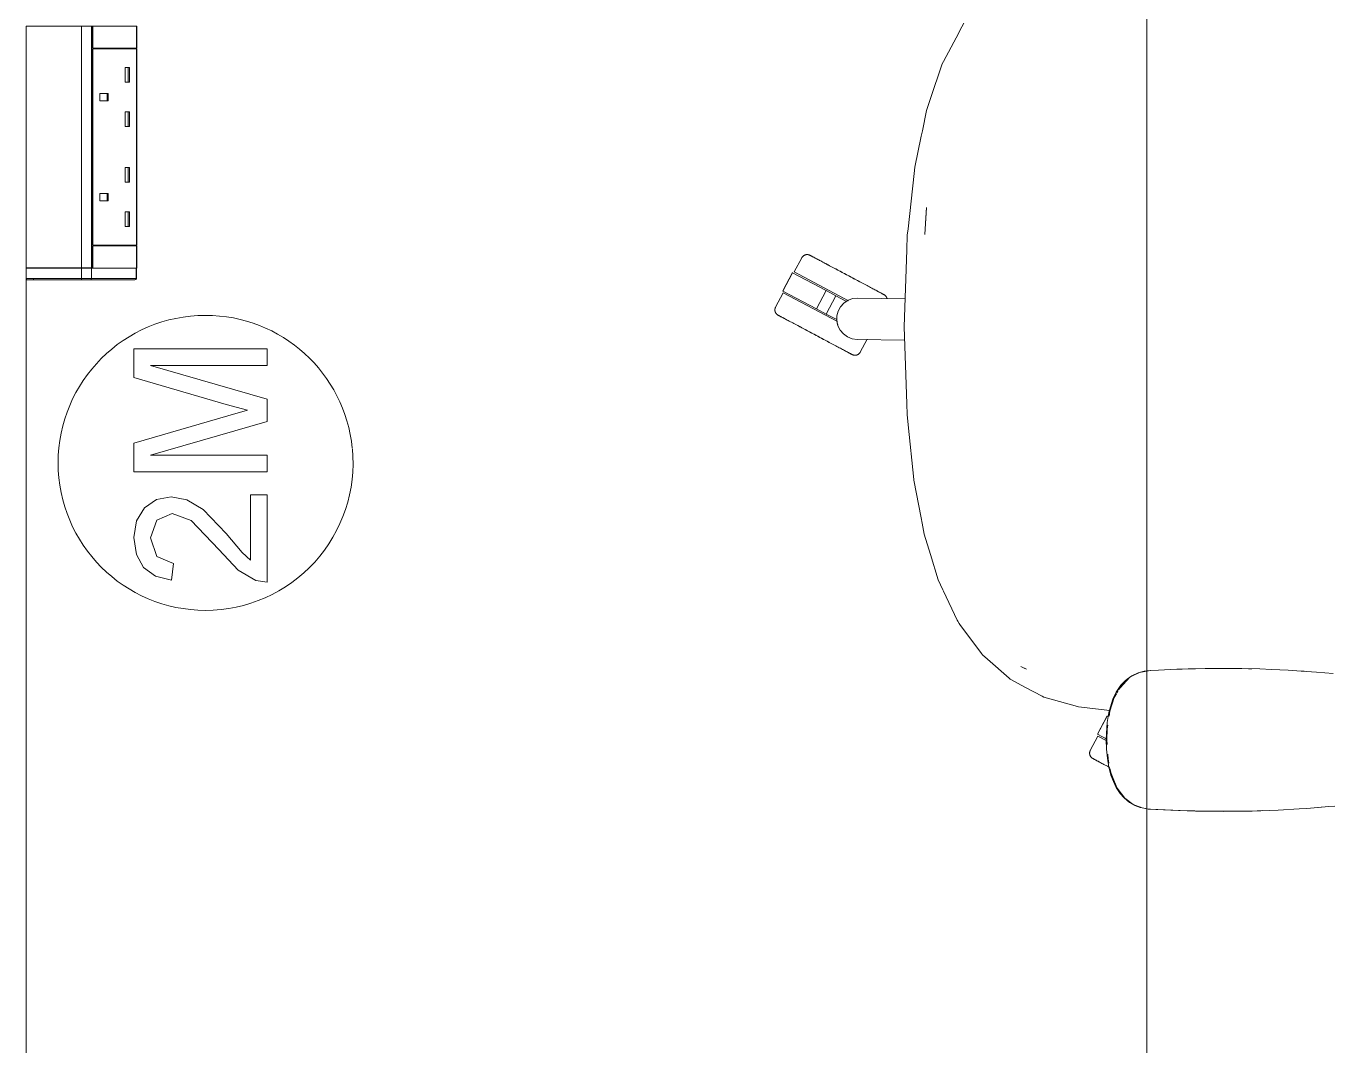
# Model space of a CAD drawing. Header units: millimetres. Extents: x 155927 to 295199, y -4084 to 97293.
# Drawn here: x 164921 to 165805, y 9940 to 10631 of the extents above; entities that cross this region are included whole.
import ezdxf

# ---------------------------------------------------------------- set-up
doc = ezdxf.new("R2010")
doc.units = ezdxf.units.MM
doc.header["$MEASUREMENT"] = 0
doc.layers.add('G-IMPT', color=8, linetype='CONTINUOUS', lineweight=9)
doc.layers.add('I-FURN', color=8, linetype='CONTINUOUS', lineweight=9)

msp = doc.modelspace()

# ---------------------------------------------------------------- linework, layer by layer
at = {"layer": 'G-IMPT'}
for p, q in [((165553.24, 10626.63), (165542.94, 10607.12)), ((165553.24, 10626.63), (165553.97, 10628.01)), ((165556.68, 10633.14), (165553.97, 10628.01)), ((165533.92, 10581.38), (165542.07, 10605.46)), ((165542.94, 10607.12), (165542.07, 10605.46)), ((165528.53, 10560.12), (165531.4, 10573.94)), ((165533.92, 10581.38), (165531.4, 10573.94)), ((165527.77, 10556.44), (165523.42, 10535.49)), ((165527.77, 10556.44), (165528.53, 10560.12)), ((165518.8, 10493.63), (165522.93, 10531.08)), ((165523.42, 10535.49), (165522.93, 10531.08)), ((165530.2, 10489.79), (165531.45, 10508.07)), ((165531.45, 10508.07), (165530.84, 10501.13)), ((165530.2, 10489.79), (165530.84, 10501.13)), ((165518, 10479.32), (165518.32, 10489.26)), ((165518.8, 10493.63), (165518.32, 10489.26)), ((165518, 10479.32), (165516.29, 10427.14)), ((165516.29, 10427.14), (165517.91, 10374.97)), ((165517.91, 10374.97), (165518.13, 10367.71)), ((165518.87, 10360.65), (165518.13, 10367.71)), ((165522.69, 10323.65), (165518.87, 10360.65)), ((165522.69, 10323.65), (165522.78, 10323.19)), ((165527.64, 10297.81), (165522.78, 10323.19)), ((165527.64, 10297.81), (165528.35, 10294.15)), ((165529.81, 10286.55), (165528.35, 10294.15)), ((165534, 10272.94), (165529.81, 10286.55)), ((165539.32, 10255.67), (165534, 10272.94)), ((165539.32, 10255.67), (165542.51, 10248.9)), ((165542.94, 10247.98), (165542.51, 10248.9)), ((165552.21, 10228.34), (165542.94, 10247.98)), ((165552.21, 10228.34), (165552.63, 10227.63)), ((165553.57, 10226.06), (165552.63, 10227.63)), ((165554.03, 10225.29), (165553.57, 10226.06)), ((165554.03, 10225.29), (165568.6, 10205.79)), ((165568.6, 10205.79), (165569.33, 10204.82)), ((165572.59, 10201.95), (165569.33, 10204.82)), ((165572.59, 10201.95), (165587.37, 10188.93)), ((165595.34, 10196.96), (165599.23, 10195)), ((165595.34, 10196.96), (165597.64, 10195.78)), ((165597.64, 10195.78), (165599.23, 10195)), ((165678.9, 10193.67), (165674.95, 10192.6)), ((165675.79, 10192.8), (165680.83, 10193.74)), ((165680.83, 10193.91), (165678.9, 10193.67)), ((165680.83, 10193.74), (165683.13, 10194.17)), ((165682.91, 10194.17), (165680.83, 10193.91)), ((165688.57, 10194.45), (165682.91, 10194.17)), ((165688.57, 10194.45), (165701.13, 10195.07)), ((165704.68, 10195.19), (165701.13, 10195.07)), ((165720.35, 10195.57), (165704.68, 10195.19)), ((165708.72, 10195.28), (165711.4, 10195.39)), ((165713.62, 10195.39), (165711.4, 10195.39)), ((165720.35, 10195.57), (165724.86, 10195.62)), ((165724.86, 10195.62), (165739.57, 10195.61)), ((165745.04, 10195.54), (165739.57, 10195.61)), ((165745.04, 10195.54), (165757.35, 10195.25)), ((165751.82, 10195.41), (165749.74, 10195.41)), ((165765.23, 10194.95), (165757.35, 10195.25)), ((165765.23, 10194.95), (165776.54, 10194.41)), ((165785.41, 10193.85), (165776.54, 10194.41)), ((165785.41, 10193.85), (165795.69, 10193.12)), ((165787.45, 10193.72), (165785.55, 10193.81)), ((165787.45, 10193.72), (165788.87, 10193.58)), ((165807.09, 10192.14), (165795.69, 10193.12)), ((165587.37, 10188.93), (165588.04, 10188.35)), ((165598.47, 10182.76), (165588.04, 10188.35)), ((165661.7, 10181.13), (165663.58, 10184.29)), ((165662.39, 10182.2), (165669.29, 10189.59)), ((165666.08, 10187.28), (165663.21, 10184.23)), ((165663.58, 10184.29), (165669.29, 10189.59)), ((165663.8, 10183.82), (165666.88, 10187.36)), ((165666.08, 10187.28), (165667.4, 10188.41)), ((165669.29, 10189.59), (165666.88, 10187.36)), ((165670.62, 10190.62), (165667.4, 10188.41)), ((165671.53, 10190.7), (165669.29, 10189.59)), ((165670.62, 10190.62), (165674.95, 10192.6)), ((165671.53, 10190.7), (165675.79, 10192.8)), ((165609.71, 10176.75), (165598.47, 10182.76)), ((165610.82, 10176.16), (165609.71, 10176.75)), ((165632.17, 10170.15), (165610.82, 10176.16)), ((165655.59, 10166.59), (165658.62, 10175.99)), ((165657.76, 10174.77), (165659.96, 10179.4)), ((165658.62, 10175.99), (165660.09, 10178.44)), ((165659.96, 10179.4), (165660.77, 10180.78)), ((165660.37, 10178.91), (165661.23, 10180.35)), ((165663.21, 10184.23), (165660.77, 10180.78)), ((165662.39, 10182.2), (165663.67, 10183.67)), ((165632.17, 10170.15), (165634.43, 10169.51)), ((165655.71, 10167.1), (165634.43, 10169.51)), ((165656.02, 10169.68), (165655.04, 10165.75)), ((165655.13, 10163.3), (165655.59, 10166.59)), ((165656.02, 10169.68), (165657.76, 10174.77)), ((165653.35, 10151.68), (165653.92, 10158.99)), ((165655.04, 10165.75), (165653.92, 10158.99)), ((165653.35, 10151.68), (165653.26, 10147.17)), ((165653.86, 10154.33), (165653.63, 10147.17)), ((165653.86, 10154.33), (165654.26, 10157.12)), ((165653.26, 10147.17), (165653.44, 10140.83)), ((165654, 10134.68), (165653.44, 10140.83)), ((165653.82, 10144.06), (165653.63, 10147.17)), ((165654, 10134.68), (165655, 10128.75)), ((165654.42, 10134.34), (165654.22, 10137.55)), ((165655.03, 10131.36), (165654.42, 10134.34)), ((165656.43, 10123.27), (165655, 10128.75)), ((165656.46, 10124.38), (165655.75, 10127.85)), ((165656.43, 10123.27), (165658.02, 10118.93)), ((165656.46, 10124.38), (165658.79, 10118.76)), ((165660, 10114.86), (165658.02, 10118.93)), ((165660.63, 10114.36), (165658.79, 10118.76)), ((165660, 10114.86), (165662.66, 10110.81)), ((165665.84, 10107.58), (165660.63, 10114.36)), ((165662.66, 10110.81), (165665.32, 10107.77)), ((165669.06, 10104.7), (165665.32, 10107.77)), ((165671.47, 10103.41), (165665.84, 10107.58)), ((165672.5, 10102.74), (165669.06, 10104.7)), ((165677.66, 10101), (165671.47, 10103.41)), ((165672.5, 10102.74), (165676.14, 10101.35)), ((165677.49, 10100.98), (165676.14, 10101.35)), ((165677.49, 10100.98), (165679.88, 10100.53)), ((165677.66, 10101), (165680.83, 10100.52)), ((165681.53, 10100.28), (165679.88, 10100.53)), ((165702.1, 10099.23), (165681.53, 10100.28)), ((165703.31, 10099.19), (165681.53, 10100.28)), ((165681.53, 10100.28), (165683.13, 10100.17)), ((165703.31, 10099.19), (165683.13, 10100.17)), ((165723.5, 10098.73), (165702.1, 10099.23)), ((165713.66, 10098.89), (165702.1, 10099.23)), ((165702.1, 10099.23), (165703.31, 10099.19)), ((165723.5, 10098.73), (165703.31, 10099.19)), ((165743.68, 10098.77), (165713.66, 10098.89)), ((165723.5, 10098.73), (165713.66, 10098.89)), ((165713.66, 10098.89), (165732.89, 10098.69)), ((165721.46, 10098.75), (165719.55, 10098.82)), ((165723.5, 10098.77), (165721.46, 10098.75)), ((165743.68, 10098.77), (165723.5, 10098.73)), ((165743.68, 10098.77), (165732.89, 10098.69)), ((165743.68, 10098.77), (165752.1, 10098.94)), ((165763.86, 10099.33), (165752.1, 10098.94)), ((165757.04, 10099.08), (165755.54, 10099.06)), ((165758.97, 10099.19), (165757.04, 10099.08)), ((165763.86, 10099.33), (165769.88, 10099.58)), ((165784.02, 10100.39), (165769.88, 10099.58)), ((165789.11, 10100.72), (165784.02, 10100.39)), ((165789.11, 10100.72), (165804.17, 10101.97)), ((165797.29, 10101.37), (165798.97, 10101.54)), ((165804.17, 10101.97), (165808.3, 10102.31))]:
    msp.add_line(p, q, dxfattribs=at)
at = {"layer": 'I-FURN'}
for p, q in [((165680.83, 9382.71), (165680.83, 10982.71)), ((165680.83, 10982.71), (165680.83, 9382.71)), ((164920.82, 10467.14), (164920.82, 10631.04)), ((164920.83, 10631.04), (164920.83, 10467.14)), ((164920.83, 10631.04), (164958.29, 10631.04)), ((164958.29, 10631.04), (164958.29, 10467.14)), ((164958.29, 10631.04), (164965.21, 10631.04)), ((164965.21, 10631.04), (164965.21, 10467.14)), ((164965.84, 10631.04), (164965.21, 10631.04)), ((164965.84, 10616.08), (164965.84, 10631.04)), ((164966.04, 10631.08), (164966.04, 10616.08)), ((164995.87, 10631.08), (164966.04, 10631.08)), ((164995.67, 10631.04), (164995.67, 10467.14)), ((164995.87, 10616.08), (164995.87, 10631.08)), ((164965.84, 10482.58), (164965.84, 10615.58)), ((164966.04, 10616.08), (164995.87, 10616.08)), ((164966.04, 10615.58), (164966.04, 10482.58)), ((164995.87, 10615.58), (164966.04, 10615.58)), ((164995.49, 10615.58), (164995.49, 10616.08)), ((164995.87, 10482.58), (164995.87, 10615.58)), ((164990.84, 10602.97), (164987.98, 10602.97)), ((164987.98, 10602.97), (164987.98, 10592.97)), ((164990.1, 10602.97), (164990.1, 10592.97)), ((164990.84, 10602.97), (164990.84, 10592.97)), ((164990.84, 10592.97), (164987.98, 10592.97)), ((164970.77, 10580.47), (164970.77, 10585.47)), ((164970.77, 10585.47), (164976.5, 10585.47)), ((164975.77, 10585.47), (164975.77, 10580.47)), ((164976.5, 10585.47), (164976.5, 10580.47)), ((164976.5, 10580.47), (164970.77, 10580.47)), ((164990.84, 10572.97), (164987.98, 10572.97)), ((164987.98, 10572.97), (164987.98, 10562.97)), ((164990.1, 10572.97), (164990.1, 10562.97)), ((164990.84, 10572.97), (164990.84, 10562.97)), ((164990.84, 10562.97), (164987.98, 10562.97)), ((164990.84, 10535.18), (164987.98, 10535.18)), ((164987.98, 10535.18), (164987.98, 10525.18)), ((164990.1, 10535.18), (164990.1, 10525.18)), ((164990.84, 10535.18), (164990.84, 10525.18)), ((164990.84, 10525.18), (164987.98, 10525.18)), ((164976.5, 10517.68), (164970.77, 10517.68)), ((164970.77, 10517.68), (164970.77, 10512.68)), ((164976.5, 10512.68), (164970.77, 10512.68)), ((164975.77, 10517.68), (164975.77, 10512.68)), ((164976.5, 10517.68), (164976.5, 10512.68)), ((164990.84, 10505.18), (164987.98, 10505.18)), ((164987.98, 10505.18), (164987.98, 10495.18)), ((164990.1, 10505.18), (164990.1, 10495.18)), ((164990.84, 10505.18), (164990.84, 10495.18)), ((164990.84, 10495.18), (164987.98, 10495.18)), ((164965.84, 10467.14), (164965.84, 10482.08)), ((164995.87, 10482.58), (164966.04, 10482.58)), ((164966.04, 10482.08), (164966.04, 10467.08)), ((164995.87, 10482.08), (164966.04, 10482.08)), ((164995.49, 10482.08), (164995.49, 10482.58)), ((164995.87, 10467.08), (164995.87, 10482.08)), ((165448.97, 10475.94), (165449.12, 10475.99)), ((165449.12, 10475.99), (165449.28, 10476.04)), ((165449.28, 10476.04), (165449.43, 10476.08)), ((165449.43, 10476.08), (165449.59, 10476.12)), ((165449.59, 10476.12), (165449.75, 10476.15)), ((165449.75, 10476.15), (165449.91, 10476.17)), ((165449.91, 10476.17), (165450.07, 10476.19)), ((165450.07, 10476.19), (165450.23, 10476.2)), ((165450.23, 10476.2), (165450.39, 10476.2)), ((165450.39, 10476.2), (165450.55, 10476.2)), ((165450.55, 10476.2), (165450.71, 10476.19)), ((165450.71, 10476.19), (165450.87, 10476.17)), ((165450.87, 10476.17), (165451.03, 10476.15)), ((165451.03, 10476.15), (165451.19, 10476.12)), ((165451.19, 10476.12), (165451.35, 10476.09)), ((165451.35, 10476.09), (165451.51, 10476.05)), ((165451.51, 10476.05), (165451.66, 10476)), ((165451.66, 10476), (165451.81, 10475.95)), ((164958.29, 10467.14), (164920.83, 10467.14)), ((164965.21, 10467.14), (164958.29, 10467.14)), ((164965.21, 10467.14), (164965.84, 10467.14)), ((165446.84, 10474.06), (165441.69, 10464.38)), ((165446.84, 10474.06), (165446.92, 10474.2)), ((165446.92, 10474.2), (165447, 10474.34)), ((165447, 10474.34), (165447.09, 10474.48)), ((165447.09, 10474.48), (165447.19, 10474.61)), ((165447.19, 10474.61), (165447.29, 10474.73)), ((165447.29, 10474.73), (165447.39, 10474.86)), ((165447.39, 10474.86), (165447.5, 10474.97)), ((165447.5, 10474.97), (165447.62, 10475.09)), ((165447.62, 10475.09), (165447.74, 10475.2)), ((165447.74, 10475.2), (165447.86, 10475.3)), ((165447.86, 10475.3), (165447.99, 10475.4)), ((165447.99, 10475.4), (165448.12, 10475.49)), ((165448.12, 10475.49), (165448.25, 10475.58)), ((165448.25, 10475.58), (165448.39, 10475.67)), ((165448.39, 10475.67), (165448.53, 10475.74)), ((165448.53, 10475.74), (165448.68, 10475.81)), ((165448.68, 10475.81), (165448.82, 10475.88)), ((165448.82, 10475.88), (165448.97, 10475.94)), ((165451.81, 10475.95), (165451.96, 10475.89)), ((165451.96, 10475.89), (165452.11, 10475.82)), ((165452.11, 10475.82), (165452.25, 10475.75)), ((165452.25, 10475.75), (165452.29, 10475.73)), ((165452.29, 10475.73), (165452.31, 10475.72)), ((165452.3, 10475.73), (165452.29, 10475.73)), ((165452.34, 10475.7), (165452.3, 10475.73)), ((165452.31, 10475.72), (165452.37, 10475.69)), ((165452.42, 10475.66), (165452.34, 10475.7)), ((165452.37, 10475.69), (165452.47, 10475.63)), ((165452.54, 10475.6), (165452.42, 10475.66)), ((165452.47, 10475.63), (165452.61, 10475.56)), ((165452.71, 10475.51), (165452.54, 10475.6)), ((165452.61, 10475.56), (165452.79, 10475.46)), ((165452.91, 10475.4), (165452.71, 10475.51)), ((165452.79, 10475.46), (165453.01, 10475.35)), ((165453.15, 10475.28), (165452.91, 10475.4)), ((165453.01, 10475.35), (165453.27, 10475.21)), ((165453.43, 10475.13), (165453.15, 10475.28)), ((165453.27, 10475.21), (165453.57, 10475.05)), ((165453.74, 10474.96), (165453.43, 10475.13)), ((165453.57, 10475.05), (165453.9, 10474.87)), ((165454.1, 10474.77), (165453.74, 10474.96)), ((165453.9, 10474.87), (165454.28, 10474.68)), ((165454.49, 10474.56), (165454.1, 10474.77)), ((165454.28, 10474.68), (165454.69, 10474.46)), ((165454.92, 10474.33), (165454.49, 10474.56)), ((165454.69, 10474.46), (165455.13, 10474.22)), ((165455.39, 10474.08), (165454.92, 10474.33)), ((165455.13, 10474.22), (165455.61, 10473.96)), ((165455.89, 10473.82), (165455.39, 10474.08)), ((165455.61, 10473.96), (165456.13, 10473.69)), ((165456.43, 10473.53), (165455.89, 10473.82)), ((165456.13, 10473.69), (165456.68, 10473.4)), ((165456.99, 10473.23), (165456.43, 10473.53)), ((165456.68, 10473.4), (165457.27, 10473.09)), ((165457.6, 10472.91), (165456.99, 10473.23)), ((165458.23, 10472.57), (165457.6, 10472.91)), ((165458.89, 10472.22), (165458.23, 10472.57)), ((165459.59, 10471.85), (165458.89, 10472.22)), ((165460.31, 10471.47), (165459.59, 10471.85)), ((165461.06, 10471.07), (165460.31, 10471.47)), ((165461.84, 10470.66), (165461.06, 10471.07)), ((165462.64, 10470.23), (165461.84, 10470.66)), ((165463.46, 10469.79), (165462.64, 10470.23)), ((165463.01, 10470.03), (165463.85, 10469.59)), ((165464.31, 10469.34), (165463.46, 10469.79)), ((165463.85, 10469.59), (165464.7, 10469.13)), ((165465.18, 10468.88), (165464.31, 10469.34)), ((165464.7, 10469.13), (165465.58, 10468.66)), ((165466.06, 10468.41), (165465.18, 10468.88)), ((165465.58, 10468.66), (165466.48, 10468.19)), ((165466.97, 10467.93), (165466.06, 10468.41)), ((165466.48, 10468.19), (165467.39, 10467.7)), ((165467.89, 10467.44), (165466.97, 10467.93)), ((165467.39, 10467.7), (165468.32, 10467.21)), ((165468.83, 10466.94), (165467.89, 10467.44)), ((165468.32, 10467.21), (165469.27, 10466.71)), ((164920.82, 10460.02), (164920.82, 10467.02)), ((164920.83, 10460.02), (164920.83, 10467.02)), ((164920.83, 10467.02), (164958.29, 10467.02)), ((164920.83, 10460.02), (164920.83, 9627.71)), ((164920.83, 9627.71), (164920.83, 10460.02)), ((164920.83, 10460.02), (164958.29, 10460.02)), ((164921.83, 10459.02), (164921.82, 10459.02)), ((164958.85, 10459.02), (164921.83, 10459.02)), ((164921.83, 10459.02), (164925.82, 10459.02)), ((164925.82, 10460.02), (164925.82, 10459.02)), ((164925.82, 10459.02), (164964.39, 10459.02)), ((164958.29, 10460.02), (164958.29, 10467.02)), ((164958.29, 10467.02), (164965.21, 10467.02)), ((164958.29, 10460.02), (164965.21, 10460.02)), ((164964.39, 10459.02), (164958.85, 10459.02)), ((164966.04, 10467.08), (164963.59, 10467.08)), ((164994.67, 10459.02), (164964.39, 10459.02)), ((164994.67, 10459.02), (164964.39, 10459.02)), ((164965.21, 10460.02), (164965.21, 10467.02)), ((164965.21, 10467.02), (164995.49, 10467.02)), ((164965.21, 10460.02), (164995.49, 10460.02)), ((164966.04, 10467.08), (164995.87, 10467.08)), ((164995.3, 10459.24), (164995.33, 10459.26)), ((164995.49, 10460.02), (164995.49, 10467.02)), ((164995.49, 10467.02), (164995.67, 10467.02)), ((164995.49, 10460.02), (164995.67, 10460.02)), ((164995.67, 10467.02), (164995.67, 10460.02)), ((164995.67, 10467.02), (164995.67, 10460.02)), ((164995.67, 10467.02), (164995.67, 10460.02)), ((165440.4, 10463.93), (165433.83, 10451.57)), ((165434, 10451.48), (165440.57, 10463.84)), ((165440.57, 10463.84), (165463.28, 10451.77)), ((165478.44, 10444.84), (165441.69, 10464.38)), ((165469.78, 10466.43), (165468.83, 10466.94)), ((165469.27, 10466.71), (165470.22, 10466.2)), ((165470.74, 10465.92), (165469.78, 10466.43)), ((165470.22, 10466.2), (165471.19, 10465.68)), ((165471.72, 10465.4), (165470.74, 10465.92)), ((165471.19, 10465.68), (165472.17, 10465.16)), ((165472.7, 10464.88), (165471.72, 10465.4)), ((165472.17, 10465.16), (165473.16, 10464.64)), ((165473.69, 10464.35), (165472.7, 10464.88)), ((165473.16, 10464.64), (165474.15, 10464.11)), ((165474.69, 10463.82), (165473.69, 10464.35)), ((165474.15, 10464.11), (165475.15, 10463.58)), ((165475.69, 10463.29), (165474.69, 10463.82)), ((165475.15, 10463.58), (165476.15, 10463.04)), ((165476.7, 10462.75), (165475.69, 10463.29)), ((165476.15, 10463.04), (165477.16, 10462.51)), ((165477.7, 10462.22), (165476.7, 10462.75)), ((165477.16, 10462.51), (165478.16, 10461.97)), ((165478.71, 10461.69), (165477.7, 10462.22)), ((165478.16, 10461.97), (165479.17, 10461.44)), ((165479.71, 10461.15), (165478.71, 10461.69)), ((165479.17, 10461.44), (165480.17, 10460.91)), ((165480.71, 10460.62), (165479.71, 10461.15)), ((165480.17, 10460.91), (165481.17, 10460.38)), ((165481.7, 10460.09), (165480.71, 10460.62)), ((165481.17, 10460.38), (165482.16, 10459.85)), ((165482.69, 10459.57), (165481.7, 10460.09)), ((165482.16, 10459.85), (165483.14, 10459.33)), ((165483.67, 10459.05), (165482.69, 10459.57)), ((165483.14, 10459.33), (165484.12, 10458.81)), ((165484.64, 10458.53), (165483.67, 10459.05)), ((165484.12, 10458.81), (165485.08, 10458.3)), ((165485.59, 10458.02), (165484.64, 10458.53)), ((165485.08, 10458.3), (165486.03, 10457.79)), ((165434.18, 10450.25), (165429.03, 10440.57)), ((165456.7, 10439.41), (165434, 10451.48)), ((165470.9, 10430.73), (165434.18, 10450.25)), ((165456.7, 10439.41), (165463.28, 10451.77)), ((165463.28, 10451.77), (165469.92, 10448.24)), ((165486.54, 10457.52), (165485.59, 10458.02)), ((165486.03, 10457.79), (165486.97, 10457.29)), ((165487.47, 10457.03), (165486.54, 10457.52)), ((165486.97, 10457.29), (165487.89, 10456.8)), ((165488.38, 10456.54), (165487.47, 10457.03)), ((165487.89, 10456.8), (165488.8, 10456.32)), ((165489.28, 10456.06), (165488.38, 10456.54)), ((165490.15, 10455.6), (165489.28, 10456.06)), ((165491.01, 10455.14), (165490.15, 10455.6)), ((165491.85, 10454.7), (165491.01, 10455.14)), ((165492.66, 10454.27), (165491.85, 10454.7)), ((165493.45, 10453.85), (165492.66, 10454.27)), ((165494.21, 10453.44), (165493.45, 10453.85)), ((165494.94, 10453.05), (165494.21, 10453.44)), ((165495.65, 10452.68), (165494.94, 10453.05)), ((165496.33, 10452.32), (165495.65, 10452.68)), ((165496.98, 10451.97), (165496.33, 10452.32)), ((165497.59, 10451.64), (165496.98, 10451.97)), ((165498.18, 10451.33), (165497.59, 10451.64)), ((165497.86, 10451.5), (165498.43, 10451.2)), ((165498.73, 10451.04), (165498.18, 10451.33)), ((165498.43, 10451.2), (165498.97, 10450.91)), ((165499.24, 10450.77), (165498.73, 10451.04)), ((165498.97, 10450.91), (165499.47, 10450.65)), ((165499.73, 10450.51), (165499.24, 10450.77)), ((165499.47, 10450.65), (165499.94, 10450.4)), ((165500.17, 10450.27), (165499.73, 10450.51)), ((165499.94, 10450.4), (165500.37, 10450.17)), ((165500.58, 10450.05), (165500.17, 10450.27)), ((165500.37, 10450.17), (165500.76, 10449.96)), ((165500.96, 10449.86), (165500.58, 10450.05)), ((165500.76, 10449.96), (165501.11, 10449.77)), ((165501.29, 10449.68), (165500.96, 10449.86)), ((165501.11, 10449.77), (165501.43, 10449.6)), ((165501.59, 10449.52), (165501.29, 10449.68)), ((165501.43, 10449.6), (165501.71, 10449.45)), ((165501.85, 10449.38), (165501.59, 10449.52)), ((165501.71, 10449.45), (165501.95, 10449.33)), ((165463.35, 10435.88), (165469.92, 10448.24)), ((165469.92, 10448.24), (165477.06, 10444.44)), ((165471.48, 10437.85), (165473.1, 10440.81)), ((165473.1, 10440.81), (165475.38, 10443.3)), ((165475.38, 10443.3), (165478.19, 10445.17)), ((165478.19, 10445.17), (165481.37, 10446.31)), ((165481.37, 10446.31), (165484.72, 10446.66)), ((165484.72, 10446.66), (165516.91, 10446.09)), ((165502.07, 10449.27), (165501.85, 10449.38)), ((165501.95, 10449.33), (165502.15, 10449.22)), ((165502.25, 10449.17), (165502.07, 10449.27)), ((165502.15, 10449.22), (165502.32, 10449.13)), ((165502.39, 10449.1), (165502.25, 10449.17)), ((165502.32, 10449.13), (165502.44, 10449.07)), ((165502.49, 10449.04), (165502.39, 10449.1)), ((165502.44, 10449.07), (165502.52, 10449.02)), ((165502.55, 10449.01), (165502.49, 10449.04)), ((165502.52, 10449.02), (165502.56, 10449)), ((165502.57, 10449), (165502.55, 10449.01)), ((165502.56, 10449), (165502.57, 10449)), ((165502.57, 10449), (165502.71, 10448.92)), ((165502.71, 10448.92), (165502.85, 10448.84)), ((165502.85, 10448.84), (165502.98, 10448.75)), ((165502.98, 10448.75), (165503.11, 10448.65)), ((165503.11, 10448.65), (165503.24, 10448.55)), ((165503.24, 10448.55), (165503.36, 10448.45)), ((165503.36, 10448.45), (165503.48, 10448.34)), ((165503.48, 10448.34), (165503.59, 10448.22)), ((165503.59, 10448.22), (165503.7, 10448.1)), ((165503.7, 10448.1), (165503.8, 10447.98)), ((165503.8, 10447.98), (165503.9, 10447.85)), ((165503.9, 10447.85), (165504, 10447.72)), ((165504, 10447.72), (165504.08, 10447.59)), ((165504.08, 10447.59), (165504.17, 10447.45)), ((165504.17, 10447.45), (165504.25, 10447.31)), ((165504.25, 10447.31), (165504.32, 10447.16)), ((165504.32, 10447.16), (165504.38, 10447.02)), ((165504.38, 10447.02), (165504.44, 10446.87)), ((165504.44, 10446.87), (165504.5, 10446.72)), ((165504.5, 10446.72), (165504.55, 10446.56)), ((165504.55, 10446.56), (165504.59, 10446.41)), ((165504.59, 10446.41), (165504.62, 10446.25)), ((165428.56, 10438.83), (165428.57, 10438.99)), ((165428.56, 10438.66), (165428.56, 10438.83)), ((165428.56, 10438.5), (165428.56, 10438.66)), ((165428.57, 10438.34), (165428.56, 10438.5)), ((165428.57, 10438.99), (165428.59, 10439.15)), ((165428.59, 10438.18), (165428.57, 10438.34)), ((165428.59, 10439.15), (165428.61, 10439.31)), ((165428.61, 10438.02), (165428.59, 10438.18)), ((165428.61, 10439.31), (165428.64, 10439.47)), ((165428.64, 10437.86), (165428.61, 10438.02)), ((165428.64, 10439.47), (165428.67, 10439.62)), ((165428.68, 10437.71), (165428.64, 10437.86)), ((165428.67, 10439.62), (165428.71, 10439.78)), ((165428.72, 10437.55), (165428.68, 10437.71)), ((165428.71, 10439.78), (165428.76, 10439.93)), ((165428.77, 10437.4), (165428.72, 10437.55)), ((165428.76, 10439.93), (165428.81, 10440.09)), ((165428.82, 10437.25), (165428.77, 10437.4)), ((165428.81, 10440.09), (165428.87, 10440.23)), ((165428.88, 10437.1), (165428.82, 10437.25)), ((165428.87, 10440.23), (165428.94, 10440.38)), ((165428.95, 10436.95), (165428.88, 10437.1)), ((165428.94, 10440.38), (165429.01, 10440.53)), ((165429.02, 10436.8), (165428.95, 10436.95)), ((165429.01, 10440.53), (165429.03, 10440.57)), ((165429.1, 10436.66), (165429.02, 10436.8)), ((165429.18, 10436.53), (165429.1, 10436.66)), ((165429.27, 10436.39), (165429.18, 10436.53)), ((165429.36, 10436.26), (165429.27, 10436.39)), ((165429.46, 10436.13), (165429.36, 10436.26)), ((165429.56, 10436.01), (165429.46, 10436.13)), ((165429.67, 10435.89), (165429.56, 10436.01)), ((165429.79, 10435.78), (165429.67, 10435.89)), ((165429.9, 10435.67), (165429.79, 10435.78)), ((165430.03, 10435.56), (165429.9, 10435.67)), ((165430.15, 10435.46), (165430.03, 10435.56)), ((165430.28, 10435.37), (165430.15, 10435.46)), ((165430.42, 10435.28), (165430.28, 10435.37)), ((165430.56, 10435.19), (165430.42, 10435.28)), ((165430.7, 10435.11), (165430.56, 10435.19)), ((165430.74, 10435.09), (165430.7, 10435.11)), ((165430.7, 10435.11), (165430.7, 10435.11)), ((165430.7, 10435.11), (165430.72, 10435.1)), ((165430.72, 10435.1), (165430.78, 10435.07)), ((165430.83, 10435.05), (165430.74, 10435.09)), ((165430.78, 10435.07), (165430.88, 10435.02)), ((165430.95, 10434.98), (165430.83, 10435.05)), ((165430.88, 10435.02), (165431.02, 10434.94)), ((165431.11, 10434.89), (165430.95, 10434.98)), ((165431.02, 10434.94), (165431.2, 10434.85)), ((165431.31, 10434.79), (165431.11, 10434.89)), ((165431.2, 10434.85), (165431.42, 10434.73)), ((165431.55, 10434.66), (165431.31, 10434.79)), ((165431.42, 10434.73), (165431.68, 10434.59)), ((165431.83, 10434.51), (165431.55, 10434.66)), ((165431.68, 10434.59), (165431.97, 10434.44)), ((165432.15, 10434.34), (165431.83, 10434.51)), ((165431.97, 10434.44), (165432.31, 10434.26)), ((165432.5, 10434.15), (165432.15, 10434.34)), ((165432.31, 10434.26), (165432.68, 10434.06)), ((165432.9, 10433.94), (165432.5, 10434.15)), ((165432.68, 10434.06), (165433.09, 10433.84)), ((165433.33, 10433.72), (165432.9, 10433.94)), ((165433.09, 10433.84), (165433.54, 10433.6)), ((165433.79, 10433.47), (165433.33, 10433.72)), ((165433.54, 10433.6), (165434.02, 10433.35)), ((165434.29, 10433.2), (165433.79, 10433.47)), ((165434.02, 10433.35), (165434.54, 10433.07)), ((165434.83, 10432.92), (165434.29, 10433.2)), ((165434.54, 10433.07), (165435.09, 10432.78)), ((165435.4, 10432.61), (165434.83, 10432.92)), ((165435.09, 10432.78), (165435.67, 10432.47)), ((165435.67, 10432.47), (165436.29, 10432.14)), ((165436.29, 10432.14), (165436.94, 10431.8)), ((165436.94, 10431.8), (165437.61, 10431.44)), ((165463.35, 10435.88), (165456.7, 10439.41)), ((165470.49, 10432.08), (165463.35, 10435.88)), ((165470.56, 10431.22), (165470.62, 10434.59)), ((165470.62, 10434.59), (165471.48, 10437.85)), ((165437.61, 10431.44), (165438.32, 10431.06)), ((165438.32, 10431.06), (165439.06, 10430.67)), ((165439.06, 10430.67), (165439.82, 10430.27)), ((165439.82, 10430.27), (165440.61, 10429.85)), ((165440.61, 10429.85), (165441.42, 10429.41)), ((165441.42, 10429.41), (165442.25, 10428.97)), ((165442.25, 10428.97), (165443.11, 10428.52)), ((165443.11, 10428.52), (165443.99, 10428.05)), ((165443.99, 10428.05), (165444.88, 10427.57)), ((165445.37, 10427.31), (165444.47, 10427.79)), ((165444.88, 10427.57), (165445.8, 10427.09)), ((165446.3, 10426.82), (165445.37, 10427.31)), ((165445.8, 10427.09), (165446.73, 10426.59)), ((165447.23, 10426.32), (165446.3, 10426.82)), ((165446.73, 10426.59), (165447.67, 10426.09)), ((165448.18, 10425.82), (165447.23, 10426.32)), ((165447.67, 10426.09), (165448.63, 10425.58)), ((165449.15, 10425.3), (165448.18, 10425.82)), ((165448.63, 10425.58), (165449.6, 10425.07)), ((165450.12, 10424.79), (165449.15, 10425.3)), ((165449.6, 10425.07), (165450.57, 10424.55)), ((165451.11, 10424.26), (165450.12, 10424.79)), ((165450.57, 10424.55), (165451.56, 10424.02)), ((165452.1, 10423.74), (165451.11, 10424.26)), ((165451.56, 10424.02), (165452.56, 10423.49)), ((165453.09, 10423.21), (165452.1, 10423.74)), ((165452.56, 10423.49), (165453.55, 10422.96)), ((165454.1, 10422.67), (165453.09, 10423.21)), ((165453.55, 10422.96), (165454.56, 10422.43)), ((165471.31, 10427.93), (165470.56, 10431.22)), ((165472.82, 10424.92), (165471.31, 10427.93)), ((165475.02, 10422.35), (165472.82, 10424.92)), ((165455.1, 10422.14), (165454.1, 10422.67)), ((165454.56, 10422.43), (165455.56, 10421.89)), ((165456.11, 10421.6), (165455.1, 10422.14)), ((165455.56, 10421.89), (165456.57, 10421.36)), ((165457.11, 10421.07), (165456.11, 10421.6)), ((165456.57, 10421.36), (165457.57, 10420.82)), ((165458.11, 10420.54), (165457.11, 10421.07)), ((165457.57, 10420.82), (165458.57, 10420.29)), ((165459.11, 10420.01), (165458.11, 10420.54)), ((165458.57, 10420.29), (165459.57, 10419.76)), ((165460.11, 10419.48), (165459.11, 10420.01)), ((165459.57, 10419.76), (165460.56, 10419.24)), ((165461.09, 10418.95), (165460.11, 10419.48)), ((165460.56, 10419.24), (165461.55, 10418.71)), ((165462.07, 10418.43), (165461.09, 10418.95)), ((165461.55, 10418.71), (165462.52, 10418.19)), ((165463.04, 10417.92), (165462.07, 10418.43)), ((165462.52, 10418.19), (165463.48, 10417.68)), ((165464, 10417.41), (165463.04, 10417.92)), ((165463.48, 10417.68), (165464.43, 10417.18)), ((165464.94, 10416.91), (165464, 10417.41)), ((165464.43, 10417.18), (165465.37, 10416.68)), ((165465.87, 10416.41), (165464.94, 10416.91)), ((165465.37, 10416.68), (165466.29, 10416.19)), ((165466.79, 10415.93), (165465.87, 10416.41)), ((165466.29, 10416.19), (165467.2, 10415.71)), ((165467.68, 10415.45), (165466.79, 10415.93)), ((165467.2, 10415.71), (165468.09, 10415.23)), ((165468.56, 10414.98), (165467.68, 10415.45)), ((165468.09, 10415.23), (165468.96, 10414.77)), ((165469.42, 10414.53), (165468.56, 10414.98)), ((165468.96, 10414.77), (165469.8, 10414.32)), ((165470.25, 10414.08), (165469.42, 10414.53)), ((165469.8, 10414.32), (165470.63, 10413.88)), ((165477.76, 10420.39), (165475.02, 10422.35)), ((165480.89, 10419.14), (165477.76, 10420.39)), ((165484.23, 10418.67), (165480.89, 10419.14)), ((165516.57, 10418.11), (165484.23, 10418.67)), ((165486.42, 10410.05), (165491.12, 10418.89)), ((165084.39, 10412.27), (164993.98, 10412.27)), ((164993.98, 10412.27), (164993.98, 10392.83)), ((165084.39, 10400.97), (165084.39, 10412.27)), ((165470.63, 10413.88), (165471.43, 10413.46)), ((165471.43, 10413.46), (165472.2, 10413.04)), ((165472.2, 10413.04), (165472.95, 10412.65)), ((165472.95, 10412.65), (165473.68, 10412.26)), ((165473.68, 10412.26), (165474.37, 10411.89)), ((165474.37, 10411.89), (165475.03, 10411.54)), ((165475.03, 10411.54), (165475.67, 10411.2)), ((165475.67, 10411.2), (165476.27, 10410.88)), ((165476.58, 10410.72), (165476, 10411.03)), ((165476.27, 10410.88), (165476.84, 10410.58)), ((165477.13, 10410.42), (165476.58, 10410.72)), ((165476.84, 10410.58), (165477.37, 10410.3)), ((165477.65, 10410.15), (165477.13, 10410.42)), ((165477.37, 10410.3), (165477.87, 10410.03)), ((165478.13, 10409.89), (165477.65, 10410.15)), ((165477.87, 10410.03), (165478.34, 10409.78)), ((165478.58, 10409.66), (165478.13, 10409.89)), ((165478.34, 10409.78), (165478.77, 10409.55)), ((165478.99, 10409.44), (165478.58, 10409.66)), ((165478.77, 10409.55), (165479.16, 10409.34)), ((165479.36, 10409.24), (165478.99, 10409.44)), ((165479.16, 10409.34), (165479.52, 10409.16)), ((165479.7, 10409.06), (165479.36, 10409.24)), ((165479.52, 10409.16), (165479.84, 10408.99)), ((165479.99, 10408.9), (165479.7, 10409.06)), ((165479.84, 10408.99), (165480.12, 10408.84)), ((165480.25, 10408.77), (165479.99, 10408.9)), ((165480.12, 10408.84), (165480.36, 10408.71)), ((165480.47, 10408.65), (165480.25, 10408.77)), ((165480.36, 10408.71), (165480.56, 10408.6)), ((165480.65, 10408.55), (165480.47, 10408.65)), ((165480.56, 10408.6), (165480.72, 10408.52)), ((165480.79, 10408.48), (165480.65, 10408.55)), ((165480.72, 10408.52), (165480.84, 10408.45)), ((165480.89, 10408.43), (165480.79, 10408.48)), ((165480.84, 10408.45), (165480.92, 10408.41)), ((165480.95, 10408.39), (165480.89, 10408.43)), ((165480.92, 10408.41), (165480.97, 10408.39)), ((165480.97, 10408.38), (165480.95, 10408.39)), ((165480.97, 10408.39), (165480.97, 10408.38)), ((165481.01, 10408.36), (165480.97, 10408.38)), ((165481.15, 10408.29), (165481.01, 10408.36)), ((165481.3, 10408.23), (165481.15, 10408.29)), ((165481.45, 10408.17), (165481.3, 10408.23)), ((165481.6, 10408.11), (165481.45, 10408.17)), ((165481.76, 10408.07), (165481.6, 10408.11)), ((165481.91, 10408.03), (165481.76, 10408.07)), ((165482.07, 10407.99), (165481.91, 10408.03)), ((165482.23, 10407.96), (165482.07, 10407.99)), ((165482.39, 10407.94), (165482.23, 10407.96)), ((165482.55, 10407.92), (165482.39, 10407.94)), ((165482.71, 10407.91), (165482.55, 10407.92)), ((165482.87, 10407.91), (165482.71, 10407.91)), ((165483.03, 10407.92), (165482.87, 10407.91)), ((165483.19, 10407.93), (165483.03, 10407.92)), ((165483.35, 10407.94), (165483.19, 10407.93)), ((165483.51, 10407.96), (165483.35, 10407.94)), ((165483.67, 10407.99), (165483.51, 10407.96)), ((165483.83, 10408.03), (165483.67, 10407.99)), ((165483.99, 10408.07), (165483.83, 10408.03)), ((165484.14, 10408.12), (165483.99, 10408.07)), ((165484.29, 10408.17), (165484.14, 10408.12)), ((165484.44, 10408.23), (165484.29, 10408.17)), ((165484.59, 10408.3), (165484.44, 10408.23)), ((165484.73, 10408.37), (165484.59, 10408.3)), ((165484.87, 10408.45), (165484.73, 10408.37)), ((165485.01, 10408.53), (165484.87, 10408.45)), ((165485.15, 10408.62), (165485.01, 10408.53)), ((165485.28, 10408.71), (165485.15, 10408.62)), ((165485.4, 10408.81), (165485.28, 10408.71)), ((165485.53, 10408.92), (165485.4, 10408.81)), ((165485.65, 10409.03), (165485.53, 10408.92)), ((165485.76, 10409.14), (165485.65, 10409.03)), ((165485.87, 10409.26), (165485.76, 10409.14)), ((165485.97, 10409.38), (165485.87, 10409.26)), ((165486.07, 10409.51), (165485.97, 10409.38)), ((165486.17, 10409.64), (165486.07, 10409.51)), ((165486.26, 10409.77), (165486.17, 10409.64)), ((165486.34, 10409.91), (165486.26, 10409.77)), ((165486.42, 10410.05), (165486.34, 10409.91)), ((165084.39, 10378.26), (165005.28, 10400.97)), ((165005.28, 10400.97), (165084.39, 10400.97)), ((164993.98, 10392.83), (165056.6, 10374.64)), ((165056.6, 10374.64), (165071.02, 10370.6)), ((165071.02, 10370.6), (165057.71, 10366.87)), ((165084.39, 10362.94), (165084.39, 10378.26)), ((165057.71, 10366.87), (164993.98, 10348.37)), ((165005.28, 10340.23), (165084.39, 10362.94)), ((164993.98, 10348.37), (164993.98, 10328.93)), ((165084.39, 10340.23), (165005.28, 10340.23)), ((165084.39, 10328.93), (165084.39, 10340.23)), ((164993.98, 10328.93), (165084.39, 10328.93)), ((165009.34, 10310.11), (165001.22, 10304.52)), ((165019.19, 10311.97), (165009.34, 10310.11)), ((165029.91, 10309.97), (165019.19, 10311.97)), ((165040.99, 10303.29), (165029.91, 10309.97)), ((165073.09, 10313.39), (165073.09, 10269)), ((165084.39, 10313.39), (165073.09, 10313.39)), ((165084.39, 10254.05), (165084.39, 10313.39)), ((165001.22, 10304.52), (164995.79, 10295.74)), ((165009.51, 10296.07), (165019.87, 10300.67)), ((165019.87, 10300.67), (165032.68, 10295.79)), ((165056.47, 10287.1), (165040.99, 10303.29)), ((164995.79, 10295.74), (164993.98, 10284.29)), ((165005.28, 10284.05), (165009.51, 10296.07)), ((165032.68, 10295.79), (165051.51, 10276.28)), ((164993.98, 10284.29), (164995.61, 10272.93)), ((165009.41, 10271.53), (165005.28, 10284.05)), ((165067.34, 10274.1), (165056.47, 10287.1)), ((164995.61, 10272.93), (165000.49, 10264.13)), ((165051.51, 10276.28), (165064.61, 10262.13)), ((165073.09, 10269), (165067.34, 10274.1)), ((165000.49, 10264.13), (165008.48, 10258.21)), ((165020.82, 10266.77), (165009.41, 10271.53)), ((165019.41, 10255.47), (165020.82, 10266.77)), ((165008.48, 10258.21), (165019.41, 10255.47)), ((165064.61, 10262.13), (165076.6, 10255.27)), ((165076.6, 10255.27), (165084.39, 10254.05)), ((165653.76, 10163.39), (165647.18, 10151.03)), ((165647.35, 10150.94), (165653.93, 10163.3)), ((165653.93, 10163.3), (165654.02, 10163.25)), ((165647.54, 10149.71), (165642.39, 10140.02)), ((165653.67, 10147.58), (165647.35, 10150.94)), ((165653.17, 10146.71), (165647.54, 10149.71)), ((165641.92, 10138.28), (165641.93, 10138.44)), ((165641.92, 10138.12), (165641.92, 10138.28)), ((165641.92, 10137.96), (165641.92, 10138.12)), ((165641.93, 10137.8), (165641.92, 10137.96)), ((165641.93, 10138.44), (165641.95, 10138.6)), ((165641.95, 10137.64), (165641.93, 10137.8)), ((165641.95, 10138.6), (165641.97, 10138.76)), ((165641.97, 10137.48), (165641.95, 10137.64)), ((165641.97, 10138.76), (165642, 10138.92)), ((165642, 10137.32), (165641.97, 10137.48)), ((165642, 10138.92), (165642.03, 10139.08)), ((165642.03, 10137.16), (165642, 10137.32)), ((165642.03, 10139.08), (165642.07, 10139.23)), ((165642.08, 10137.01), (165642.03, 10137.16)), ((165642.07, 10139.23), (165642.12, 10139.39)), ((165642.12, 10136.85), (165642.08, 10137.01)), ((165642.12, 10139.39), (165642.17, 10139.54)), ((165642.18, 10136.7), (165642.12, 10136.85)), ((165642.17, 10139.54), (165642.23, 10139.69)), ((165642.24, 10136.55), (165642.18, 10136.7)), ((165642.23, 10139.69), (165642.3, 10139.84)), ((165642.3, 10136.4), (165642.24, 10136.55)), ((165642.3, 10139.84), (165642.37, 10139.98)), ((165642.38, 10136.26), (165642.3, 10136.4)), ((165642.37, 10139.98), (165642.39, 10140.02)), ((165642.45, 10136.12), (165642.38, 10136.26)), ((165642.54, 10135.98), (165642.45, 10136.12)), ((165642.63, 10135.85), (165642.54, 10135.98)), ((165642.72, 10135.71), (165642.63, 10135.85)), ((165642.82, 10135.59), (165642.72, 10135.71)), ((165642.92, 10135.46), (165642.82, 10135.59)), ((165643.03, 10135.35), (165642.92, 10135.46)), ((165643.15, 10135.23), (165643.03, 10135.35)), ((165643.26, 10135.12), (165643.15, 10135.23)), ((165643.39, 10135.02), (165643.26, 10135.12)), ((165643.51, 10134.92), (165643.39, 10135.02)), ((165643.64, 10134.82), (165643.51, 10134.92)), ((165643.78, 10134.73), (165643.64, 10134.82)), ((165643.91, 10134.65), (165643.78, 10134.73)), ((165644.06, 10134.57), (165643.91, 10134.65)), ((165644.1, 10134.54), (165644.06, 10134.57)), ((165644.06, 10134.57), (165644.06, 10134.57)), ((165644.06, 10134.57), (165644.08, 10134.56)), ((165644.08, 10134.56), (165644.14, 10134.53)), ((165644.19, 10134.5), (165644.1, 10134.54)), ((165644.14, 10134.53), (165644.24, 10134.47)), ((165644.31, 10134.44), (165644.19, 10134.5)), ((165644.24, 10134.47), (165644.38, 10134.4)), ((165644.47, 10134.35), (165644.31, 10134.44)), ((165644.38, 10134.4), (165644.56, 10134.3)), ((165644.67, 10134.24), (165644.47, 10134.35)), ((165644.56, 10134.3), (165644.78, 10134.19)), ((165644.91, 10134.11), (165644.67, 10134.24)), ((165644.78, 10134.19), (165645.03, 10134.05)), ((165645.19, 10133.97), (165644.91, 10134.11)), ((165645.03, 10134.05), (165645.33, 10133.89)), ((165645.51, 10133.8), (165645.19, 10133.97)), ((165645.33, 10133.89), (165645.67, 10133.71)), ((165645.86, 10133.61), (165645.51, 10133.8)), ((165645.67, 10133.71), (165646.04, 10133.51)), ((165646.26, 10133.4), (165645.86, 10133.61)), ((165646.04, 10133.51), (165646.45, 10133.3)), ((165646.69, 10133.17), (165646.26, 10133.4)), ((165646.45, 10133.3), (165646.9, 10133.06)), ((165647.15, 10132.92), (165646.69, 10133.17)), ((165646.9, 10133.06), (165647.38, 10132.8)), ((165647.65, 10132.66), (165647.15, 10132.92)), ((165647.38, 10132.8), (165647.9, 10132.53)), ((165648.19, 10132.37), (165647.65, 10132.66)), ((165647.9, 10132.53), (165648.45, 10132.23)), ((165648.76, 10132.07), (165648.19, 10132.37)), ((165648.45, 10132.23), (165649.03, 10131.92)), ((165649.03, 10131.92), (165649.65, 10131.6)), ((165649.65, 10131.6), (165650.29, 10131.25)), ((165650.29, 10131.25), (165650.97, 10130.89)), ((165650.97, 10130.89), (165651.68, 10130.52)), ((165651.68, 10130.52), (165652.41, 10130.12)), ((165652.41, 10130.12), (165653.18, 10129.72)), ((165653.18, 10129.72), (165653.96, 10129.3)), ((165653.96, 10129.3), (165654.78, 10128.87)), ((165654.78, 10128.87), (165655.61, 10128.43))]:
    msp.add_line(p, q, dxfattribs=at)
at = {"layer": 'I-FURN', "flags": 128}
for points in [[(164920.82, 10460.02), (164920.82, 10459.98), (164920.83, 10459.94), (164920.83, 10459.9), (164920.84, 10459.86), (164920.84, 10459.82), (164920.85, 10459.78), (164920.86, 10459.74), (164920.87, 10459.7), (164920.89, 10459.66), (164920.9, 10459.63), (164920.92, 10459.59), (164920.94, 10459.55), (164920.95, 10459.52), (164920.98, 10459.48), (164921, 10459.45), (164921.02, 10459.42), (164921.04, 10459.39), (164921.07, 10459.36), (164921.1, 10459.33), (164921.13, 10459.3), (164921.15, 10459.27), (164921.19, 10459.24), (164921.22, 10459.22), (164921.25, 10459.2), (164921.28, 10459.17), (164921.32, 10459.15), (164921.35, 10459.13), (164921.39, 10459.12), (164921.42, 10459.1), (164921.46, 10459.08), (164921.5, 10459.07), (164921.54, 10459.06), (164921.57, 10459.05), (164921.61, 10459.04), (164921.65, 10459.03), (164921.69, 10459.02), (164921.73, 10459.02), (164921.77, 10459.02), (164921.81, 10459.02), (164921.82, 10459.02)], [(164921.82, 10459.02), (164921.83, 10459.02), (164921.84, 10459.02), (164921.85, 10459.02), (164921.87, 10459.02), (164921.9, 10459.02), (164921.94, 10459.02), (164921.98, 10459.02), (164922.03, 10459.02), (164922.08, 10459.02), (164922.14, 10459.02), (164922.2, 10459.02), (164922.27, 10459.02), (164922.35, 10459.02), (164922.43, 10459.02), (164922.52, 10459.02), (164922.61, 10459.02), (164922.71, 10459.02), (164922.82, 10459.02), (164922.92, 10459.02), (164923.04, 10459.02), (164923.15, 10459.02), (164923.27, 10459.02), (164923.4, 10459.02), (164923.53, 10459.02), (164923.66, 10459.02), (164923.8, 10459.02), (164923.94, 10459.02), (164924.08, 10459.02), (164924.23, 10459.02), (164924.37, 10459.02), (164924.52, 10459.02), (164924.68, 10459.02), (164924.83, 10459.02), (164924.99, 10459.02), (164925.14, 10459.02), (164925.3, 10459.02), (164925.46, 10459.02), (164925.62, 10459.02), (164925.78, 10459.02), (164925.82, 10459.02)], [(164958.85, 10459.02), (164956.07, 10459.02), (164953.37, 10459.02), (164950.76, 10459.02), (164948.24, 10459.02), (164945.81, 10459.02), (164943.48, 10459.02), (164941.25, 10459.02), (164939.13, 10459.02), (164937.11, 10459.02), (164935.21, 10459.02), (164933.42, 10459.02), (164931.75, 10459.02), (164930.2, 10459.02), (164928.77, 10459.02), (164927.47, 10459.02), (164926.3, 10459.02), (164925.25, 10459.02), (164924.34, 10459.02), (164923.56, 10459.02), (164922.91, 10459.02), (164922.4, 10459.02), (164922.02, 10459.02), (164921.83, 10459.02)], [(164964.39, 10459.02), (164964.3, 10459.02), (164964.2, 10459.02), (164964.09, 10459.02), (164963.98, 10459.02), (164963.87, 10459.02), (164963.75, 10459.02), (164963.63, 10459.02), (164963.5, 10459.02), (164963.37, 10459.02), (164963.24, 10459.02), (164963.1, 10459.02), (164962.96, 10459.02), (164962.82, 10459.02), (164962.67, 10459.02), (164962.52, 10459.02), (164962.37, 10459.02), (164962.22, 10459.02), (164962.06, 10459.02), (164961.91, 10459.02), (164961.75, 10459.02), (164961.59, 10459.02), (164961.43, 10459.02), (164961.27, 10459.02), (164961.11, 10459.02), (164960.95, 10459.02), (164960.79, 10459.02), (164960.63, 10459.02), (164960.48, 10459.02), (164960.32, 10459.02), (164960.16, 10459.02), (164960.01, 10459.02), (164959.85, 10459.02), (164959.7, 10459.02), (164959.56, 10459.02), (164959.41, 10459.02), (164959.27, 10459.02), (164959.13, 10459.02), (164958.99, 10459.02), (164958.85, 10459.02)], [(164995.53, 10459.51), (164995.55, 10459.54), (164995.57, 10459.58), (164995.59, 10459.62), (164995.6, 10459.65), (164995.61, 10459.69), (164995.63, 10459.73), (164995.64, 10459.77), (164995.65, 10459.81), (164995.65, 10459.85), (164995.66, 10459.89), (164995.66, 10459.92), (164995.67, 10459.96), (164995.67, 10460), (164995.67, 10460.02)]]:
    msp.add_lwpolyline(points, dxfattribs=at)
at = {"layer": 'I-FURN'}
for centre, radius, start, end in [((165042.52, 10334.99), 100, 90, 270), ((165042.52, 10334.99), 100, 5.6547, 90), ((165484.29, 10432.67), 13.81, 192.34734, 197.33603), ((165042.52, 10334.99), 100, 270, 5.44461)]:
    msp.add_arc(centre, radius, start, end, dxfattribs=at)
at = {"layer": 'I-FURN', "extrusion": (0, 0, -1)}
for centre, ratio, start_param, end_param in [((164921.83, 10460.02), 0.998113, 0, 1.570796), ((164958.85, 10460.02), 0.56467, 0, 1.570796), ((164964.39, 10460.02), 0.819152, 4.712389, 6.283185), ((164994.67, 10460.02), 0.819152, 4.712389, 6.283185)]:
    msp.add_ellipse(centre, major_axis=(0, -1), ratio=ratio, start_param=start_param, end_param=end_param, dxfattribs=at)
at = {"layer": 'I-FURN'}
msp.add_open_spline([(165470.97, 10429.02), (165470.85, 10429.45), (165470.78, 10429.88), (165470.72, 10430.32)], degree=3, dxfattribs=at)

doc.saveas('drawing.dxf')
